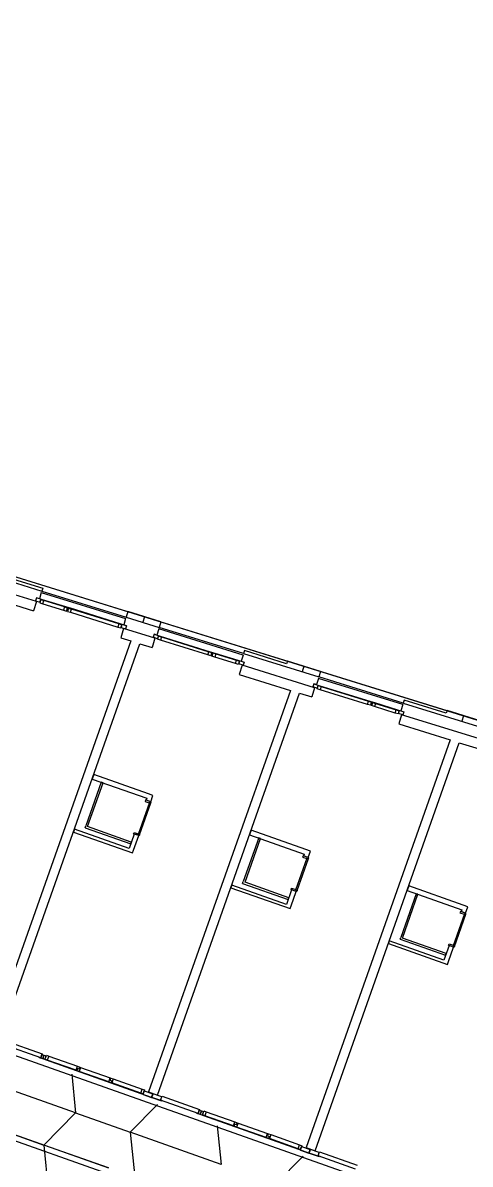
# Model space of a CAD drawing. Header units: metres. Extents: x 2681598 to 2681800, y 1249481 to 1249590.
# Drawn here: x 2681658.78 to 2681670.36, y 1249560.48 to 1249590.01 of the extents above; entities that cross this region are included whole.
import ezdxf

# ---------------------------------------------------------------- set-up
doc = ezdxf.new("R2010")
doc.units = ezdxf.units.M
doc.layers.add('flaeche', color=7, linetype='Continuous', true_color=0xffffff)
doc.layers.add('linien', color=7, linetype='Continuous', true_color=0x000000)

msp = doc.modelspace()

# ---------------------------------------------------------------- linework, layer by layer
at = {"layer": 'flaeche'}
msp.add_lwpolyline([(2681701.936, 1249508.982), (2681653.784, 1249528.486), (2681629.291, 1249538.407), (2681608.471, 1249546.841), (2681598.478, 1249550.888), (2681612.312, 1249590.013), (2681733.121, 1249552.588)], dxfattribs=at)
at = {"layer": 'linien'}
for p, q in [((2681612.312, 1249590.013), (2681733.121, 1249552.588)), ((2681609.207, 1249580.751), (2681711.665, 1249544.525)), ((2681657.317, 1249575.914), (2681659.269, 1249575.309)), ((2681659.131, 1249575.038), (2681657.252, 1249575.62)), ((2681658.201, 1249575.724), (2681659.292, 1249575.386)), ((2681657.677, 1249575.226), (2681659.057, 1249574.799)), ((2681659.257, 1249575.271), (2681659.207, 1249575.111)), ((2681659.257, 1249575.271), (2681661.44, 1249574.595)), ((2681659.292, 1249575.386), (2681659.269, 1249575.309)), ((2681659.269, 1249575.309), (2681661.452, 1249574.633)), ((2681659.131, 1249575.038), (2681659.057, 1249574.799)), ((2681659.131, 1249575.038), (2681659.057, 1249574.799)), ((2681659.105, 1249575.056), (2681659.102, 1249575.047)), ((2681659.13, 1249575.135), (2681659.105, 1249575.056)), ((2681659.105, 1249575.056), (2681659.22, 1249575.021)), ((2681659.29, 1249575.085), (2681659.13, 1249575.135)), ((2681659.207, 1249575.111), (2681659.13, 1249575.135)), ((2681659.241, 1249575.089), (2681659.215, 1249575.005)), ((2681659.215, 1249575.005), (2681659.293, 1249574.981)), ((2681659.22, 1249575.021), (2681659.241, 1249575.089)), ((2681659.241, 1249575.089), (2681659.286, 1249575.075)), ((2681659.318, 1249575.065), (2681659.241, 1249575.089)), ((2681659.286, 1249575.075), (2681659.29, 1249575.085)), ((2681659.89, 1249574.899), (2681659.29, 1249575.085)), ((2681659.293, 1249574.981), (2681659.318, 1249575.065)), ((2681659.293, 1249574.981), (2681659.829, 1249574.815)), ((2681659.855, 1249574.899), (2681659.318, 1249575.065)), ((2681659.855, 1249574.899), (2681659.829, 1249574.815)), ((2681659.829, 1249574.815), (2681659.907, 1249574.791)), ((2681659.933, 1249574.875), (2681659.855, 1249574.899)), ((2681659.89, 1249574.899), (2681659.887, 1249574.889)), ((2681659.887, 1249574.889), (2681659.933, 1249574.875)), ((2681659.95, 1249574.881), (2681659.89, 1249574.899)), ((2681659.907, 1249574.791), (2681659.933, 1249574.875)), ((2681659.933, 1249574.875), (2681659.912, 1249574.806)), ((2681659.912, 1249574.806), (2681659.925, 1249574.802)), ((2681659.925, 1249574.802), (2681659.939, 1249574.798)), ((2681659.96, 1249574.866), (2681659.934, 1249574.783)), ((2681659.934, 1249574.783), (2681660.012, 1249574.759)), ((2681659.939, 1249574.798), (2681659.96, 1249574.866)), ((2681660.009, 1249574.862), (2681659.95, 1249574.881)), ((2681659.96, 1249574.866), (2681660.006, 1249574.852)), ((2681660.038, 1249574.842), (2681659.96, 1249574.866)), ((2681660.006, 1249574.852), (2681660.009, 1249574.862)), ((2681661.302, 1249574.462), (2681660.009, 1249574.862)), ((2681660.012, 1249574.759), (2681660.038, 1249574.842)), ((2681660.012, 1249574.759), (2681661.241, 1249574.378)), ((2681661.267, 1249574.462), (2681660.038, 1249574.842)), ((2681661.496, 1249574.776), (2681661.452, 1249574.633)), ((2681661.496, 1249574.776), (2681661.452, 1249574.633)), ((2681661.452, 1249574.633), (2681662.311, 1249574.367)), ((2681662.356, 1249574.51), (2681661.496, 1249574.776)), ((2681661.926, 1249574.643), (2681661.882, 1249574.5)), ((2681661.267, 1249574.462), (2681661.241, 1249574.378)), ((2681661.241, 1249574.378), (2681661.318, 1249574.354)), ((2681661.344, 1249574.438), (2681661.267, 1249574.462)), ((2681661.302, 1249574.462), (2681661.299, 1249574.452)), ((2681661.299, 1249574.452), (2681661.344, 1249574.438)), ((2681661.462, 1249574.412), (2681661.302, 1249574.462)), ((2681661.387, 1249574.339), (2681661.313, 1249574.1)), ((2681661.387, 1249574.339), (2681661.313, 1249574.1)), ((2681661.318, 1249574.354), (2681661.344, 1249574.438)), ((2681661.344, 1249574.438), (2681661.323, 1249574.369)), ((2681661.323, 1249574.369), (2681661.438, 1249574.334)), ((2681662.199, 1249574.087), (2681661.387, 1249574.339)), ((2681661.44, 1249574.595), (2681661.39, 1249574.434)), ((2681661.39, 1249574.434), (2681661.462, 1249574.412)), ((2681661.462, 1249574.412), (2681661.438, 1249574.334)), ((2681662.356, 1249574.51), (2681662.311, 1249574.367)), ((2681662.356, 1249574.51), (2681662.311, 1249574.367)), ((2681664.495, 1249573.69), (2681662.311, 1249574.367)), ((2681661.313, 1249574.1), (2681661.573, 1249574.02)), ((2681661.438, 1249574.334), (2681661.435, 1249574.324)), ((2681662.199, 1249574.087), (2681662.125, 1249573.849)), ((2681662.199, 1249574.087), (2681662.125, 1249573.849)), ((2681662.154, 1249574.112), (2681662.151, 1249574.102)), ((2681662.178, 1249574.19), (2681662.154, 1249574.112)), ((2681662.269, 1249574.076), (2681662.154, 1249574.112)), ((2681662.178, 1249574.19), (2681662.338, 1249574.141)), ((2681662.25, 1249574.168), (2681662.178, 1249574.19)), ((2681662.3, 1249574.328), (2681662.25, 1249574.168)), ((2681662.264, 1249574.061), (2681662.29, 1249574.145)), ((2681662.341, 1249574.037), (2681662.264, 1249574.061)), ((2681662.29, 1249574.145), (2681662.269, 1249574.076)), ((2681662.335, 1249574.131), (2681662.29, 1249574.145)), ((2681662.29, 1249574.145), (2681662.367, 1249574.121)), ((2681664.483, 1249573.652), (2681662.3, 1249574.328)), ((2681662.338, 1249574.141), (2681662.335, 1249574.131)), ((2681662.338, 1249574.141), (2681663.631, 1249573.74)), ((2681662.367, 1249574.121), (2681662.341, 1249574.037)), ((2681662.367, 1249574.121), (2681663.596, 1249573.74)), ((2681661.573, 1249574.02), (2681657.957, 1249563.792)), ((2681658.193, 1249563.709), (2681661.812, 1249573.946)), ((2681661.812, 1249573.946), (2681662.125, 1249573.849)), ((2681663.57, 1249573.656), (2681662.341, 1249574.037)), ((2681664.518, 1249573.767), (2681664.495, 1249573.69)), ((2681665.61, 1249573.429), (2681664.518, 1249573.767)), ((2681663.57, 1249573.656), (2681663.596, 1249573.74)), ((2681663.648, 1249573.632), (2681663.57, 1249573.656)), ((2681663.596, 1249573.74), (2681663.673, 1249573.716)), ((2681663.628, 1249573.73), (2681663.631, 1249573.74)), ((2681663.673, 1249573.716), (2681663.628, 1249573.73)), ((2681663.631, 1249573.74), (2681663.69, 1249573.722)), ((2681663.673, 1249573.716), (2681663.648, 1249573.632)), ((2681663.652, 1249573.648), (2681663.673, 1249573.716)), ((2681663.666, 1249573.643), (2681663.652, 1249573.648)), ((2681663.68, 1249573.639), (2681663.666, 1249573.643)), ((2681663.675, 1249573.624), (2681663.701, 1249573.707)), ((2681663.753, 1249573.6), (2681663.675, 1249573.624)), ((2681663.701, 1249573.707), (2681663.68, 1249573.639)), ((2681663.69, 1249573.722), (2681663.75, 1249573.703)), ((2681663.747, 1249573.693), (2681663.701, 1249573.707)), ((2681663.701, 1249573.707), (2681663.779, 1249573.683)), ((2681663.75, 1249573.703), (2681663.747, 1249573.693)), ((2681663.75, 1249573.703), (2681664.35, 1249573.517)), ((2681663.779, 1249573.683), (2681663.753, 1249573.6)), ((2681664.289, 1249573.434), (2681663.753, 1249573.6)), ((2681663.779, 1249573.683), (2681664.315, 1249573.517)), ((2681664.289, 1249573.434), (2681664.315, 1249573.517)), ((2681664.315, 1249573.517), (2681664.393, 1249573.493)), ((2681664.347, 1249573.507), (2681664.35, 1249573.517)), ((2681664.393, 1249573.493), (2681664.347, 1249573.507)), ((2681664.35, 1249573.517), (2681664.51, 1249573.468)), ((2681664.393, 1249573.493), (2681664.367, 1249573.41)), ((2681664.372, 1249573.425), (2681664.393, 1249573.493)), ((2681664.483, 1249573.652), (2681664.433, 1249573.492)), ((2681664.433, 1249573.492), (2681664.51, 1249573.468)), ((2681664.51, 1249573.468), (2681664.486, 1249573.389)), ((2681664.495, 1249573.69), (2681666.446, 1249573.086)), ((2681665.631, 1249573.495), (2681665.61, 1249573.429)), ((2681666.49, 1249573.229), (2681665.631, 1249573.495)), ((2681664.367, 1249573.41), (2681664.289, 1249573.434)), ((2681664.486, 1249573.389), (2681664.372, 1249573.425)), ((2681664.455, 1249573.389), (2681664.381, 1249573.15)), ((2681664.455, 1249573.389), (2681664.381, 1249573.15)), ((2681666.333, 1249572.807), (2681664.455, 1249573.389)), ((2681664.486, 1249573.389), (2681664.483, 1249573.38)), ((2681666.06, 1249573.362), (2681666.016, 1249573.219)), ((2681666.49, 1249573.229), (2681666.446, 1249573.086)), ((2681666.49, 1249573.229), (2681666.446, 1249573.086)), ((2681664.381, 1249573.15), (2681665.707, 1249572.739)), ((2681666.313, 1249572.909), (2681666.288, 1249572.831)), ((2681666.313, 1249572.909), (2681666.473, 1249572.86)), ((2681666.384, 1249572.887), (2681666.313, 1249572.909)), ((2681666.434, 1249573.048), (2681666.384, 1249572.887)), ((2681666.398, 1249572.78), (2681666.424, 1249572.864)), ((2681666.424, 1249572.864), (2681666.403, 1249572.795)), ((2681666.47, 1249572.85), (2681666.424, 1249572.864)), ((2681666.424, 1249572.864), (2681666.502, 1249572.84)), ((2681668.617, 1249572.371), (2681666.434, 1249573.048)), ((2681668.629, 1249572.41), (2681666.446, 1249573.086)), ((2681665.707, 1249572.739), (2681662.034, 1249562.351)), ((2681662.27, 1249562.267), (2681665.946, 1249572.665)), ((2681665.946, 1249572.665), (2681666.259, 1249572.568)), ((2681666.333, 1249572.807), (2681666.259, 1249572.568)), ((2681666.333, 1249572.807), (2681666.259, 1249572.568)), ((2681666.288, 1249572.831), (2681666.286, 1249572.821)), ((2681666.403, 1249572.795), (2681666.288, 1249572.831)), ((2681666.476, 1249572.756), (2681666.398, 1249572.78)), ((2681666.473, 1249572.86), (2681666.47, 1249572.85)), ((2681666.473, 1249572.86), (2681667.766, 1249572.459)), ((2681666.502, 1249572.84), (2681666.476, 1249572.756)), ((2681667.705, 1249572.376), (2681666.476, 1249572.756)), ((2681666.502, 1249572.84), (2681667.731, 1249572.459)), ((2681667.705, 1249572.376), (2681667.731, 1249572.459)), ((2681667.782, 1249572.352), (2681667.705, 1249572.376)), ((2681667.731, 1249572.459), (2681667.808, 1249572.435)), ((2681667.763, 1249572.449), (2681667.766, 1249572.459)), ((2681667.808, 1249572.435), (2681667.763, 1249572.449)), ((2681667.766, 1249572.459), (2681667.825, 1249572.441)), ((2681667.808, 1249572.435), (2681667.782, 1249572.352)), ((2681667.787, 1249572.367), (2681667.808, 1249572.435)), ((2681667.801, 1249572.363), (2681667.787, 1249572.367)), ((2681667.815, 1249572.358), (2681667.801, 1249572.363)), ((2681667.81, 1249572.343), (2681667.836, 1249572.427)), ((2681667.887, 1249572.319), (2681667.81, 1249572.343)), ((2681667.836, 1249572.427), (2681667.815, 1249572.358)), ((2681667.825, 1249572.441), (2681667.884, 1249572.423)), ((2681667.881, 1249572.413), (2681667.836, 1249572.427)), ((2681667.836, 1249572.427), (2681667.913, 1249572.403)), ((2681667.884, 1249572.423), (2681667.881, 1249572.413)), ((2681667.884, 1249572.423), (2681668.485, 1249572.236)), ((2681667.913, 1249572.403), (2681667.887, 1249572.319)), ((2681668.424, 1249572.153), (2681667.887, 1249572.319)), ((2681667.913, 1249572.403), (2681668.45, 1249572.236)), ((2681668.617, 1249572.371), (2681668.568, 1249572.211)), ((2681668.653, 1249572.486), (2681668.629, 1249572.41)), ((2681668.629, 1249572.41), (2681671.672, 1249571.467)), ((2681669.744, 1249572.148), (2681668.653, 1249572.486)), ((2681668.424, 1249572.153), (2681668.45, 1249572.236)), ((2681668.501, 1249572.129), (2681668.424, 1249572.153)), ((2681668.45, 1249572.236), (2681668.527, 1249572.212)), ((2681668.482, 1249572.226), (2681668.485, 1249572.236)), ((2681668.527, 1249572.212), (2681668.482, 1249572.226)), ((2681668.485, 1249572.236), (2681668.645, 1249572.187)), ((2681668.527, 1249572.212), (2681668.501, 1249572.129)), ((2681668.506, 1249572.144), (2681668.527, 1249572.212)), ((2681668.621, 1249572.109), (2681668.506, 1249572.144)), ((2681668.589, 1249572.108), (2681668.515, 1249571.869)), ((2681668.589, 1249572.108), (2681668.515, 1249571.869)), ((2681668.568, 1249572.211), (2681668.645, 1249572.187)), ((2681671.535, 1249571.195), (2681668.589, 1249572.108)), ((2681668.621, 1249572.109), (2681668.618, 1249572.099)), ((2681668.645, 1249572.187), (2681668.621, 1249572.109)), ((2681669.765, 1249572.215), (2681669.744, 1249572.148)), ((2681670.625, 1249571.948), (2681669.765, 1249572.215)), ((2681670.195, 1249572.081), (2681670.151, 1249571.938)), ((2681668.515, 1249571.869), (2681669.842, 1249571.458)), ((2681669.842, 1249571.458), (2681666.112, 1249560.909)), ((2681666.348, 1249560.825), (2681670.081, 1249571.384)), ((2681670.081, 1249571.384), (2681671.461, 1249570.957)), ((2681660.616, 1249570.563), (2681660.574, 1249570.445)), ((2681662.03, 1249570.063), (2681660.616, 1249570.563)), ((2681660.81, 1249570.362), (2681660.41, 1249569.231)), ((2681660.457, 1249569.214), (2681660.857, 1249570.345)), ((2681660.574, 1249570.445), (2681661.989, 1249569.945)), ((2681660.857, 1249570.345), (2681660.81, 1249570.362)), ((2681661.989, 1249569.945), (2681661.972, 1249569.898)), ((2681662.148, 1249570.021), (2681662.03, 1249570.063)), ((2681662.09, 1249569.856), (2681662.148, 1249570.021)), ((2681662.058, 1249569.841), (2681661.764, 1249569.012)), ((2681661.802, 1249568.998), (2681662.096, 1249569.828)), ((2681661.958, 1249569.903), (2681661.944, 1249569.865)), ((2681661.944, 1249569.865), (2681662.053, 1249569.827)), ((2681662.09, 1249569.856), (2681661.958, 1249569.903)), ((2681662.09, 1249569.856), (2681661.972, 1249569.898)), ((2681662.09, 1249569.856), (2681661.972, 1249569.898)), ((2681662.053, 1249569.827), (2681662.058, 1249569.841)), ((2681662.096, 1249569.828), (2681662.058, 1249569.841)), ((2681662.104, 1249569.851), (2681662.09, 1249569.856)), ((2681662.096, 1249569.828), (2681662.104, 1249569.851)), ((2681660.114, 1249569.144), (2681660.089, 1249569.073)), ((2681660.089, 1249569.073), (2681661.621, 1249568.532)), ((2681661.528, 1249568.644), (2681660.114, 1249569.144)), ((2681660.393, 1249569.183), (2681660.41, 1249569.231)), ((2681660.393, 1249569.183), (2681661.572, 1249568.767)), ((2681661.588, 1249568.814), (2681660.457, 1249569.214)), ((2681661.662, 1249569.021), (2681661.528, 1249568.644)), ((2681661.648, 1249569.026), (2681661.661, 1249569.064)), ((2681661.78, 1249568.98), (2681661.648, 1249569.026)), ((2681661.661, 1249569.064), (2681661.769, 1249569.026)), ((2681661.78, 1249568.98), (2681661.662, 1249569.021)), ((2681661.78, 1249568.98), (2681661.662, 1249569.021)), ((2681661.769, 1249569.026), (2681661.764, 1249569.012)), ((2681664.694, 1249569.121), (2681664.652, 1249569.004)), ((2681666.108, 1249568.621), (2681664.694, 1249569.121)), ((2681661.572, 1249568.767), (2681661.588, 1249568.814)), ((2681661.646, 1249568.603), (2681661.78, 1249568.98)), ((2681661.764, 1249569.012), (2681661.802, 1249568.998)), ((2681661.794, 1249568.975), (2681661.78, 1249568.98)), ((2681661.802, 1249568.998), (2681661.794, 1249568.975)), ((2681664.888, 1249568.92), (2681664.488, 1249567.789)), ((2681664.535, 1249567.772), (2681664.935, 1249568.904)), ((2681664.652, 1249569.004), (2681666.066, 1249568.503)), ((2681664.935, 1249568.904), (2681664.888, 1249568.92)), ((2681661.621, 1249568.532), (2681661.646, 1249568.603)), ((2681666.035, 1249568.461), (2681666.022, 1249568.424)), ((2681666.167, 1249568.415), (2681666.035, 1249568.461)), ((2681666.066, 1249568.503), (2681666.049, 1249568.456)), ((2681666.167, 1249568.415), (2681666.049, 1249568.456)), ((2681666.167, 1249568.415), (2681666.049, 1249568.456)), ((2681666.226, 1249568.58), (2681666.108, 1249568.621)), ((2681666.167, 1249568.415), (2681666.226, 1249568.58)), ((2681666.135, 1249568.399), (2681665.842, 1249567.57)), ((2681665.88, 1249567.556), (2681666.173, 1249568.386)), ((2681666.022, 1249568.424), (2681666.13, 1249568.385)), ((2681666.13, 1249568.385), (2681666.135, 1249568.399)), ((2681666.135, 1249568.399), (2681666.173, 1249568.386)), ((2681666.181, 1249568.41), (2681666.167, 1249568.415)), ((2681666.173, 1249568.386), (2681666.181, 1249568.41)), ((2681664.192, 1249567.702), (2681664.167, 1249567.632)), ((2681664.167, 1249567.632), (2681665.699, 1249567.09)), ((2681665.606, 1249567.202), (2681664.192, 1249567.702)), ((2681664.471, 1249567.742), (2681664.488, 1249567.789)), ((2681664.471, 1249567.742), (2681665.649, 1249567.325)), ((2681665.666, 1249567.372), (2681664.535, 1249567.772)), ((2681665.739, 1249567.58), (2681665.606, 1249567.202)), ((2681665.725, 1249567.585), (2681665.739, 1249567.622)), ((2681665.857, 1249567.538), (2681665.725, 1249567.585)), ((2681665.739, 1249567.622), (2681665.847, 1249567.584)), ((2681665.857, 1249567.538), (2681665.739, 1249567.58)), ((2681665.857, 1249567.538), (2681665.739, 1249567.58)), ((2681665.847, 1249567.584), (2681665.842, 1249567.57)), ((2681665.842, 1249567.57), (2681665.88, 1249567.556)), ((2681665.88, 1249567.556), (2681665.871, 1249567.533)), ((2681668.771, 1249567.68), (2681668.73, 1249567.562)), ((2681668.73, 1249567.562), (2681670.144, 1249567.062)), ((2681670.185, 1249567.18), (2681668.771, 1249567.68)), ((2681665.649, 1249567.325), (2681665.666, 1249567.372)), ((2681665.724, 1249567.161), (2681665.857, 1249567.538)), ((2681665.871, 1249567.533), (2681665.857, 1249567.538)), ((2681668.965, 1249567.478), (2681668.565, 1249566.347)), ((2681668.612, 1249566.33), (2681669.012, 1249567.462)), ((2681669.012, 1249567.462), (2681668.965, 1249567.478)), ((2681665.699, 1249567.09), (2681665.724, 1249567.161)), ((2681670.213, 1249566.958), (2681669.92, 1249566.128)), ((2681670.113, 1249567.02), (2681670.1, 1249566.982)), ((2681670.1, 1249566.982), (2681670.208, 1249566.944)), ((2681670.245, 1249566.973), (2681670.113, 1249567.02)), ((2681670.144, 1249567.062), (2681670.127, 1249567.015)), ((2681670.245, 1249566.973), (2681670.127, 1249567.015)), ((2681670.245, 1249566.973), (2681670.127, 1249567.015)), ((2681670.303, 1249567.138), (2681670.185, 1249567.18)), ((2681670.208, 1249566.944), (2681670.213, 1249566.958)), ((2681670.213, 1249566.958), (2681670.251, 1249566.944)), ((2681670.245, 1249566.973), (2681670.303, 1249567.138)), ((2681670.259, 1249566.968), (2681670.245, 1249566.973)), ((2681670.251, 1249566.944), (2681670.259, 1249566.968)), ((2681669.957, 1249566.115), (2681670.251, 1249566.944)), ((2681668.27, 1249566.261), (2681668.245, 1249566.19)), ((2681668.245, 1249566.19), (2681669.777, 1249565.648)), ((2681669.684, 1249565.761), (2681668.27, 1249566.261)), ((2681668.549, 1249566.3), (2681668.565, 1249566.347)), ((2681668.549, 1249566.3), (2681669.727, 1249565.883)), ((2681669.744, 1249565.93), (2681668.612, 1249566.33)), ((2681669.817, 1249566.138), (2681669.684, 1249565.761)), ((2681669.802, 1249565.719), (2681669.935, 1249566.096)), ((2681669.803, 1249566.143), (2681669.816, 1249566.181)), ((2681669.935, 1249566.096), (2681669.803, 1249566.143)), ((2681669.816, 1249566.181), (2681669.925, 1249566.142)), ((2681669.935, 1249566.096), (2681669.817, 1249566.138)), ((2681669.935, 1249566.096), (2681669.817, 1249566.138)), ((2681669.925, 1249566.142), (2681669.92, 1249566.128)), ((2681669.92, 1249566.128), (2681669.957, 1249566.115)), ((2681669.949, 1249566.091), (2681669.935, 1249566.096)), ((2681669.957, 1249566.115), (2681669.949, 1249566.091)), ((2681669.727, 1249565.883), (2681669.744, 1249565.93)), ((2681669.777, 1249565.648), (2681669.802, 1249565.719)), ((2681659.241, 1249563.233), (2681658.269, 1249563.576)), ((2681658.305, 1249563.68), (2681659.277, 1249563.337)), ((2681659.208, 1249563.233), (2681659.212, 1249563.243)), ((2681659.292, 1249563.204), (2681659.208, 1249563.233)), ((2681659.212, 1249563.243), (2681659.241, 1249563.233)), ((2681659.277, 1249563.337), (2681659.241, 1249563.233)), ((2681659.241, 1249563.233), (2681659.271, 1249563.317)), ((2681659.271, 1249563.317), (2681659.325, 1249563.298)), ((2681659.292, 1249563.204), (2681659.325, 1249563.298)), ((2681659.325, 1249563.298), (2681659.292, 1249563.204)), ((2681659.389, 1249563.169), (2681659.292, 1249563.204)), ((2681659.325, 1249563.298), (2681659.38, 1249563.279)), ((2681659.35, 1249563.194), (2681659.387, 1249563.298)), ((2681659.38, 1249563.279), (2681659.35, 1249563.194)), ((2681659.35, 1249563.194), (2681659.393, 1249563.179)), ((2681659.412, 1249563.172), (2681659.35, 1249563.194)), ((2681659.387, 1249563.298), (2681659.449, 1249563.276)), ((2681659.393, 1249563.179), (2681659.389, 1249563.169)), ((2681661.846, 1249562.301), (2681659.389, 1249563.169)), ((2681659.449, 1249563.276), (2681659.412, 1249563.172)), ((2681660.156, 1249562.909), (2681659.412, 1249563.172)), ((2681659.449, 1249563.276), (2681660.193, 1249563.013)), ((2681660.156, 1249562.909), (2681660.193, 1249563.013)), ((2681660.176, 1249562.902), (2681660.156, 1249562.909)), ((2681660.194, 1249562.954), (2681660.176, 1249562.902)), ((2681660.238, 1249562.88), (2681660.176, 1249562.902)), ((2681660.193, 1249563.013), (2681660.255, 1249562.991)), ((2681660.237, 1249562.939), (2681660.194, 1249562.954)), ((2681660.237, 1249562.939), (2681660.255, 1249562.991)), ((2681660.275, 1249562.984), (2681660.238, 1249562.88)), ((2681661.004, 1249562.609), (2681660.238, 1249562.88)), ((2681660.255, 1249562.991), (2681660.275, 1249562.984)), ((2681660.275, 1249562.984), (2681661.04, 1249562.713)), ((2681660.146, 1249561.804), (2681657.789, 1249562.638)), ((2681660.044, 1249562.807), (2681660.146, 1249561.804)), ((2681661.004, 1249562.609), (2681661.04, 1249562.713)), ((2681661.066, 1249562.587), (2681661.004, 1249562.609)), ((2681661.04, 1249562.713), (2681661.06, 1249562.706)), ((2681661.042, 1249562.654), (2681661.06, 1249562.706)), ((2681661.042, 1249562.654), (2681661.084, 1249562.639)), ((2681661.06, 1249562.706), (2681661.122, 1249562.684)), ((2681661.084, 1249562.639), (2681661.066, 1249562.587)), ((2681661.086, 1249562.58), (2681661.066, 1249562.587)), ((2681661.122, 1249562.684), (2681661.086, 1249562.58)), ((2681661.83, 1249562.317), (2681661.086, 1249562.58)), ((2681661.122, 1249562.684), (2681661.866, 1249562.421)), ((2681661.83, 1249562.317), (2681661.866, 1249562.421)), ((2681661.892, 1249562.295), (2681661.83, 1249562.317)), ((2681661.846, 1249562.301), (2681661.849, 1249562.31)), ((2681662.111, 1249562.207), (2681661.846, 1249562.301)), ((2681661.849, 1249562.31), (2681661.892, 1249562.295)), ((2681661.866, 1249562.421), (2681661.929, 1249562.399)), ((2681661.929, 1249562.399), (2681661.892, 1249562.295)), ((2681661.892, 1249562.295), (2681661.922, 1249562.38)), ((2681661.894, 1249562.28), (2681661.895, 1249562.283)), ((2681661.895, 1249562.283), (2681662.111, 1249562.207)), ((2681661.922, 1249562.38), (2681662.144, 1249562.301)), ((2681662.034, 1249562.351), (2681662.27, 1249562.267)), ((2681662.111, 1249562.207), (2681662.144, 1249562.301)), ((2681662.12, 1249562.204), (2681662.154, 1249562.298)), ((2681662.144, 1249562.301), (2681662.148, 1249562.311)), ((2681662.154, 1249562.298), (2681662.157, 1249562.307)), ((2681662.376, 1249562.219), (2681662.154, 1249562.298)), ((2681662.346, 1249562.135), (2681662.383, 1249562.238)), ((2681662.383, 1249562.238), (2681663.355, 1249561.895)), ((2681661.56, 1249561.304), (2681662.269, 1249562.02)), ((2681662.12, 1249562.204), (2681662.372, 1249562.115)), ((2681662.323, 1249562.132), (2681662.12, 1249562.204)), ((2681662.322, 1249562.129), (2681662.323, 1249562.132)), ((2681662.346, 1249562.135), (2681662.376, 1249562.219)), ((2681662.376, 1249562.124), (2681662.346, 1249562.135)), ((2681663.318, 1249561.791), (2681662.346, 1249562.135)), ((2681662.372, 1249562.115), (2681662.376, 1249562.124)), ((2681659.321, 1249560.972), (2681660.146, 1249561.804)), ((2681660.146, 1249561.804), (2681661.56, 1249561.304)), ((2681663.286, 1249561.791), (2681663.289, 1249561.801)), ((2681663.37, 1249561.762), (2681663.286, 1249561.791)), ((2681663.289, 1249561.801), (2681663.318, 1249561.791)), ((2681663.355, 1249561.895), (2681663.318, 1249561.791)), ((2681663.318, 1249561.791), (2681663.348, 1249561.875)), ((2681663.348, 1249561.875), (2681663.403, 1249561.856)), ((2681663.37, 1249561.762), (2681663.403, 1249561.856)), ((2681663.403, 1249561.856), (2681663.37, 1249561.762)), ((2681663.467, 1249561.727), (2681663.37, 1249561.762)), ((2681663.403, 1249561.856), (2681663.458, 1249561.837)), ((2681663.428, 1249561.752), (2681663.464, 1249561.856)), ((2681663.458, 1249561.837), (2681663.428, 1249561.752)), ((2681663.428, 1249561.752), (2681663.47, 1249561.737)), ((2681663.49, 1249561.73), (2681663.428, 1249561.752)), ((2681663.464, 1249561.856), (2681663.527, 1249561.834)), ((2681663.47, 1249561.737), (2681663.467, 1249561.727)), ((2681665.924, 1249560.859), (2681663.467, 1249561.727)), ((2681663.527, 1249561.834), (2681663.49, 1249561.73)), ((2681664.234, 1249561.467), (2681663.49, 1249561.73)), ((2681663.527, 1249561.834), (2681664.271, 1249561.571)), ((2681657.716, 1249561.385), (2681660.945, 1249560.243)), ((2681657.766, 1249561.526), (2681660.995, 1249560.385)), ((2681657.907, 1249561.472), (2681659.321, 1249560.972)), ((2681663.815, 1249561.474), (2681663.917, 1249560.471)), ((2681664.234, 1249561.467), (2681664.271, 1249561.571)), ((2681664.254, 1249561.46), (2681664.234, 1249561.467)), ((2681664.254, 1249561.46), (2681664.272, 1249561.512)), ((2681664.316, 1249561.438), (2681664.254, 1249561.46)), ((2681664.271, 1249561.571), (2681664.333, 1249561.549)), ((2681664.315, 1249561.497), (2681664.272, 1249561.512)), ((2681664.315, 1249561.497), (2681664.333, 1249561.549)), ((2681664.353, 1249561.542), (2681664.316, 1249561.438)), ((2681665.081, 1249561.168), (2681664.316, 1249561.438)), ((2681664.333, 1249561.549), (2681664.353, 1249561.542)), ((2681664.353, 1249561.542), (2681665.118, 1249561.271)), ((2681663.917, 1249560.471), (2681661.56, 1249561.304)), ((2681661.56, 1249561.304), (2681661.677, 1249560.143)), ((2681665.081, 1249561.168), (2681665.118, 1249561.271)), ((2681665.143, 1249561.146), (2681665.081, 1249561.168)), ((2681665.118, 1249561.271), (2681665.138, 1249561.264)), ((2681665.138, 1249561.264), (2681665.119, 1249561.213)), ((2681665.119, 1249561.213), (2681665.162, 1249561.198)), ((2681665.138, 1249561.264), (2681665.2, 1249561.242)), ((2681665.162, 1249561.198), (2681665.143, 1249561.146)), ((2681665.163, 1249561.139), (2681665.143, 1249561.146)), ((2681665.2, 1249561.242), (2681665.163, 1249561.139)), ((2681665.907, 1249560.876), (2681665.163, 1249561.139)), ((2681665.2, 1249561.242), (2681665.944, 1249560.979)), ((2681660.993, 1249560.38), (2681659.321, 1249560.972)), ((2681659.321, 1249560.972), (2681659.439, 1249559.805)), ((2681665.907, 1249560.876), (2681665.944, 1249560.979)), ((2681665.97, 1249560.854), (2681665.907, 1249560.876)), ((2681665.924, 1249560.859), (2681665.927, 1249560.869)), ((2681666.189, 1249560.765), (2681665.924, 1249560.859)), ((2681665.927, 1249560.869), (2681665.97, 1249560.854)), ((2681665.944, 1249560.979), (2681666.006, 1249560.957)), ((2681666.006, 1249560.957), (2681665.97, 1249560.854)), ((2681665.97, 1249560.854), (2681665.999, 1249560.938)), ((2681665.972, 1249560.839), (2681665.973, 1249560.841)), ((2681665.973, 1249560.841), (2681666.189, 1249560.765)), ((2681665.999, 1249560.938), (2681666.222, 1249560.859)), ((2681666.112, 1249560.909), (2681666.348, 1249560.825)), ((2681666.189, 1249560.765), (2681666.222, 1249560.859)), ((2681666.198, 1249560.762), (2681666.231, 1249560.856)), ((2681666.198, 1249560.762), (2681666.45, 1249560.673)), ((2681666.401, 1249560.69), (2681666.198, 1249560.762)), ((2681666.222, 1249560.859), (2681666.225, 1249560.869)), ((2681666.231, 1249560.856), (2681666.235, 1249560.865)), ((2681666.454, 1249560.777), (2681666.231, 1249560.856)), ((2681666.424, 1249560.693), (2681666.461, 1249560.797)), ((2681666.424, 1249560.693), (2681666.454, 1249560.777)), ((2681666.461, 1249560.797), (2681667.433, 1249560.453)), ((2681665.331, 1249559.971), (2681666.041, 1249560.687)), ((2681666.4, 1249560.687), (2681666.401, 1249560.69)), ((2681666.453, 1249560.683), (2681666.424, 1249560.693)), ((2681667.396, 1249560.349), (2681666.424, 1249560.693)), ((2681666.45, 1249560.673), (2681666.453, 1249560.683))]:
    msp.add_line(p, q, dxfattribs=at)

doc.saveas('drawing.dxf')
